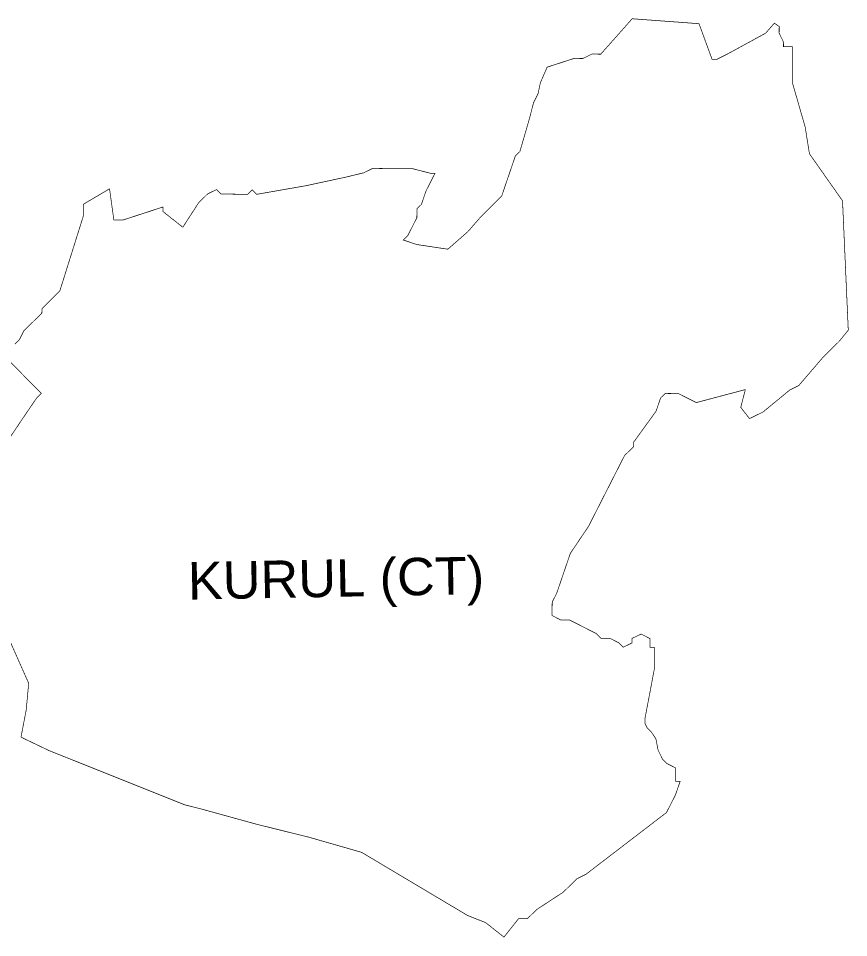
# Model space of a CAD drawing. Header units: metres. Extents: x 274573 to 279397, y 2061411 to 2064482.
# Drawn here: x 276985 to 279397, y 2061580 to 2064249 of the extents above; entities that cross this region are included whole.
import ezdxf

# ---------------------------------------------------------------- set-up
doc = ezdxf.new("R2010")
doc.units = ezdxf.units.M
doc.header["$MEASUREMENT"] = 0
doc.layers.add('VILLAGE NAME', color=250, linetype='Continuous')
doc.styles.get("Standard").update_dxf_attribs({"font": 'simplex.shx'})

msp = doc.modelspace()

# ---------------------------------------------------------------- linework, layer by layer
at = {"color": 6, "const_width": 2, "flags": 128}
for points in [[(277250.1, 2063754.1), (277262.6, 2063663.4), (277288.3, 2063663.2), (277405.1, 2063701.2), (277405, 2063688.3), (277462.9, 2063642.5), (277508.8, 2063713.4), (277534.8, 2063739.1), (277560.8, 2063751.8), (277573.6, 2063738.8), (277651.3, 2063738.2), (277664.4, 2063751.1), (277677.2, 2063738), (277819.8, 2063762.9), (277878.1, 2063775.4), (277897.4, 2063779.6), (277916.5, 2063783.7), (277934, 2063787.4), (277966.5, 2063795.2), (277988.3, 2063800.5), (278014.3, 2063813.2), (278130.8, 2063812.4), (278182.5, 2063799.1), (278195.5, 2063799.1), (278169.2, 2063747.4), (278156, 2063708.7), (278142.9, 2063695.8), (278142.7, 2063669.9), (278116.5, 2063618.3), (278103.4, 2063605.5), (278142.2, 2063592.3), (278232.7, 2063578.7), (278291.3, 2063630), (278330.5, 2063675), (278389.2, 2063732.9), (278428.8, 2063849.1), (278441.9, 2063861.9), (278455.1, 2063907.1), (278463.2, 2063934.7), (278471.1, 2063962.6), (278481.7, 2064004), (278494.8, 2064029.8), (278501.6, 2064062.1), (278521.3, 2064107.3), (278599.2, 2064132.6), (278625.1, 2064132.4), (278651.1, 2064145.2), (278676.9, 2064145), (278768.3, 2064247.9), (278962.4, 2064233.5), (279000.5, 2064129.7), (279013.4, 2064129.6), (279026.4, 2064136), (279047.8, 2064147), (279076.8, 2064162.8), (279118.6, 2064185.6), (279156.3, 2064206.2), (279181.2, 2064235.1), (279195.3, 2064225.3), (279195.2, 2064205.9), (279207.9, 2064180), (279207.8, 2064167), (279233.7, 2064166.8), (279233.7, 2064062.2), (279270.8, 2063933.5), (279283.2, 2063855.8), (279379.3, 2063719.2), (279396, 2063343.6), (279381.3, 2063325.6), (279369.9, 2063311.5), (279322.9, 2063265.1), (279252.4, 2063182.9), (279226.4, 2063170.1), (279148.3, 2063105.9), (279109, 2063086.8), (279083.7, 2063119.4), (279095.9, 2063166.7), (279097, 2063171.1), (279041.3, 2063156.3), (278954.4, 2063133.3), (278902.7, 2063159.5), (278863.9, 2063159.8), (278850.9, 2063147), (278837.6, 2063108.2), (278772.3, 2063018.1), (278772.2, 2063005.1), (278746.1, 2062979.5), (278641, 2062773.1), (278588.7, 2062695.8), (278549, 2062579.6), (278535.9, 2062553.8), (278535.6, 2062515), (278561.4, 2062501.8), (278587.3, 2062501.6), (278664.7, 2062462.2), (278677.5, 2062449.2), (278703.4, 2062449), (278729.2, 2062435.9), (278742.1, 2062422.9), (278768, 2062435.6), (278768.1, 2062448.6), (278794.1, 2062461.3), (278819.9, 2062448.2), (278819.9, 2062422.3), (278832.6, 2062422.2), (278832.4, 2062358.3), (278805.3, 2062215.3), (278805.1, 2062202.3), (278811.5, 2062189.3), (278824.4, 2062176.3), (278837.2, 2062156.8), (278843.4, 2062124.4), (278856.2, 2062098.4), (278869, 2062085.3), (278894.8, 2062072.2), (278894.5, 2062033.4), (278907.5, 2062033.4), (278894.2, 2061994.6), (278868, 2061943), (278633.7, 2061763.4), (278607.7, 2061750.7), (278568.6, 2061712.2), (278490.5, 2061660.9), (278464.5, 2061635.2), (278438.6, 2061635.2), (278395.8, 2061581.2), (278342.6, 2061623.3), (278290.3, 2061643.9), (277982.2, 2061827.4), (277829.3, 2061871.3), (277767.1, 2061886.7), (277727.6, 2061896.5), (277674.8, 2061909.6), (277516.4, 2061953.3), (277468.3, 2061965.4), (277206.2, 2062070.2), (277073.6, 2062123.2), (276992.9, 2062161.8), (277008, 2062240.8), (277015.2, 2062318.2), (276951.9, 2062460.7)], [(276975, 2063303.1), (276988.1, 2063315.9), (277001.2, 2063341.7), (277053.4, 2063393.1), (277053.5, 2063406), (277105.6, 2063457.4), (277173.7, 2063674.3), (277173.7, 2063709), (277250.1, 2063754.1)], [(276960.1, 2063031.3), (277038.6, 2063147.2), (277051.7, 2063160.1), (276948.9, 2063264.4)]]:
    msp.add_lwpolyline(points, dxfattribs=at)

# ---------------------------------------------------------------- texts
at = {"layer": 'VILLAGE NAME', "insert": (277476.5, 2062669.8), "char_height": 108.748, "attachment_point": 1, "rotation": 1.1028}
msp.add_mtext_dynamic_manual_height_columns('{\\fArial|b0|i0|c0|p34;KURUL (CT)}', width=1031.482, gutter_width=543.7, heights=[0], dxfattribs=at)

doc.saveas('drawing.dxf')
